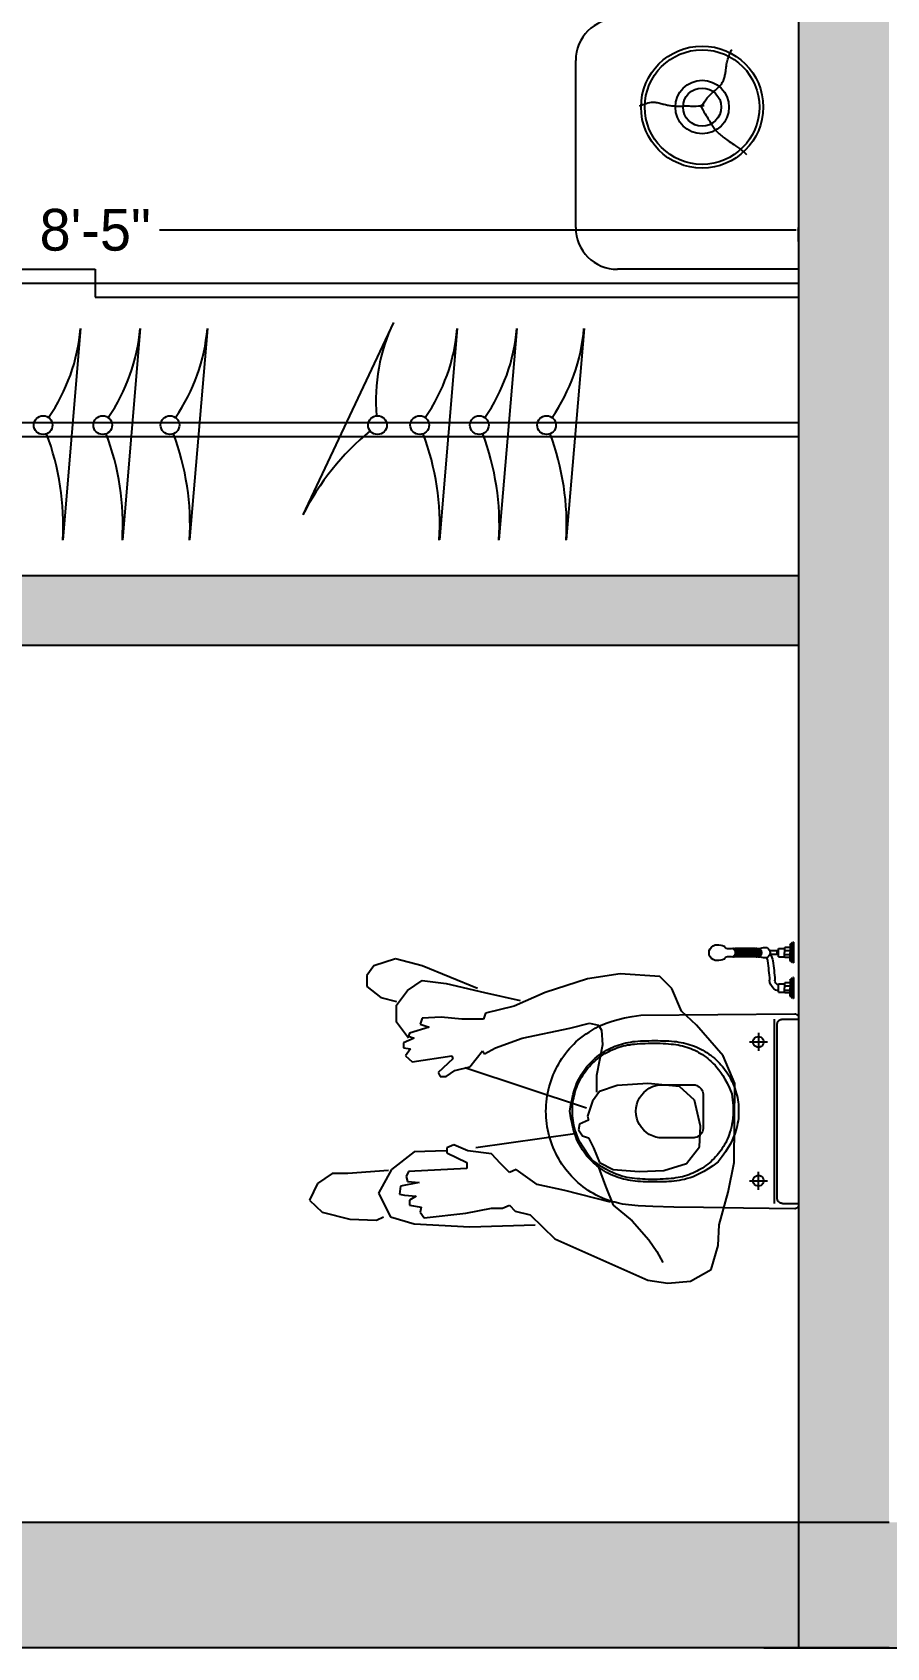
# Model space of a CAD drawing. Header units: inches. Extents: x 9636 to 21597, y -10243 to 557.
# Drawn here: x 15599.8 to 15661.1, y -7316.8 to -7200.8 of the extents above; entities that cross this region are included whole.
import ezdxf

# ---------------------------------------------------------------- set-up
doc = ezdxf.new("R2010")
doc.units = ezdxf.units.IN
doc.header["$MEASUREMENT"] = 0
for name, color, linetype in [('Edges', 7, 'Continuous'), ('IEL-HATCH-002', 7, 'Continuous'), ('sanit acces', 4, 'Continuous'), ('TEFRİŞ', 11, 'Continuous')]:
    doc.layers.add(name, color=color, linetype=linetype)
doc.layers.add('Furniture', color=251, linetype='Continuous', lineweight=18)
doc.styles.add('HEMI', font='stylu.ttf')

# ---------------------------------------------------------------- blocks, each defined once
blk = doc.blocks.new('wall handshower (top)')
at = {"color": 0}
for p, q in [((29.5, 0), (-29.5, 0)), ((-29.5, 0), (-29.5, -2.7)), ((29.5, 0), (29.5, -2.7)), ((129.5, 0), (70.5, 0)), ((70.5, 0), (70.5, -2.7)), ((129.5, 0), (129.5, -2.7)), ((-27.3, -4), (27.3, -4)), ((-21.5, -10.1), (0, -10.1)), ((-14.1, -10.1), (-14.1, -24.7)), ((-12, -42.7), (-12, -25.9)), ((-12, -25.9), (-0.1, -25.9)), ((-12, -42.7), (11.8, -42.7)), ((-6, -25.9), (-6, -10.1)), ((11.8, -25.9), (-0.1, -25.9)), ((21.5, -10.1), (0, -10.1)), ((5.9, -25.9), (5.9, -10.1)), ((11.8, -42.7), (11.8, -25.9)), ((14, -10.1), (14, -24.7)), ((72.7, -4), (127.3, -4)), ((78.5, -10.1), (100, -10.1)), ((85.9, -10.1), (85.9, -24.7)), ((88, -42.7), (88, -25.9)), ((88, -25.9), (99.9, -25.9)), ((88, -42.7), (111.8, -42.7)), ((94, -25.9), (94, -10.1)), ((94.8, -45.5), (94.8, -67.4)), ((111.8, -25.9), (99.9, -25.9)), ((121.5, -10.1), (100, -10.1)), ((105.1, -45.5), (105.1, -67.7)), ((105.9, -25.9), (105.9, -10.1)), ((111.8, -42.7), (111.8, -25.9)), ((114, -10.1), (114, -24.7)), ((88, -101), (88, -95.2)), ((88, -108.4), (88, -165.2)), ((88.6, -107.2), (88.6, -164.5)), ((89.5, -105.8), (89.5, -163.6)), ((90.7, -104.4), (90.7, -162.5)), ((92.2, -103.2), (92.2, -161.5)), ((93.8, -102.1), (93.8, -160.7)), ((95.7, -101.4), (95.7, -160)), ((97.7, -100.9), (97.7, -159.6)), ((99.7, -100.8), (99.7, -159.5)), ((101.7, -101), (101.7, -159.7)), ((103.7, -101.5), (103.7, -160.1)), ((105.5, -102.3), (105.5, -160.8)), ((107.1, -103.3), (107.1, -161.6)), ((108.5, -104.5), (108.5, -162.6)), ((109.6, -105.8), (109.6, -163.6)), ((110.4, -107), (110.4, -164.4)), ((110.9, -107.8), (110.9, -164.9)), ((111.1, -101), (111.1, -95.2)), ((111.1, -108.4), (111.1, -165.2))]:
    blk.add_line(p, q, dxfattribs=at)
for centre, radius, start, end in [((-27.4, -1.6), 2.41, 207.9179, 271.9718), ((-15, 2), 13.8, 205.7896, 241.6564), ((-10.4, -20.2), 5.86, 230.0793, 254.0924), ((16.8, -40.9), 24.5, 184.3011, 218.585), ((22, -37.7), 15.3, 199.0504, 270.6085), ((10.2, -20.2), 5.86, 285.9076, 309.9207), ((15, 2), 13.8, 298.3436, 334.2104), ((27.4, -1.6), 2.41, 268.0282, 332.0821), ((72.6, -1.6), 2.41, 207.9179, 271.9718), ((85, 2), 13.8, 205.7896, 241.6564), ((89.6, -20.2), 5.86, 230.0793, 254.0924), ((99.9, -36.8), 10, 215.7762, 324.2238), ((110.2, -20.2), 5.86, 285.9076, 309.9207), ((115, 2), 13.8, 298.3436, 334.2104), ((127.4, -1.6), 2.41, 268.0282, 332.0821), ((22.3, -35.7), 32.1, 219.6697, 269.6336), ((-21.2, -678.9), 627.4, 81.0602, 86.0403), ((-119, -1558.6), 1497.4, 82.5073, 84.5933), ((71.4, -103.7), 44.8, 58.5932, 83.7686), ((73.1, -100.5), 26.8, 64.0824, 83.2266), ((115.2, -81.1), 30.7, 168.4004, 207.2273), ((99.5, -83.4), 16.7, 30.5106, 149.4894), ((99.6, -108.5), 17.6, 49.0147, 130.9853), ((83.8, -81.1), 30.7, 332.7727, 11.5996), ((90.1, -104.7), 2.8, 137.3065, 222.6935), ((89.2, -101.9), 1.5, 143.1441, 216.8559), ((89.2, -107.5), 1.5, 143.1441, 216.8559), ((99.6, -109.9), 14.6, 37.5398, 142.4602), ((99.6, -110.3), 13.8, 33.1371, 146.8629), ((99.6, -112.3), 12.9, 26.3551, 153.6449), ((99.6, -113.4), 12.6, 23.4368, 156.5632), ((109.9, -101.9), 1.5, 323.1441, 36.8559), ((109.1, -104.7), 2.8, 317.3065, 42.6935), ((109.9, -107.5), 1.5, 323.1441, 36.8559), ((90.1, -168.9), 2.8, 137.3065, 222.6935), ((89.2, -166.1), 1.5, 143.1441, 216.8559), ((89.2, -171.7), 1.5, 143.1441, 216.8559), ((99.6, -174.1), 14.6, 37.5398, 142.4602), ((99.6, -174.6), 13.8, 33.1371, 146.8629), ((99.6, -176.5), 12.9, 26.3551, 153.6449), ((99.6, -177.6), 12.6, 23.4368, 156.5632), ((41.8, -182.1), 47.1, 354.3747, 11.6429), ((157.3, -182.1), 47.1, 168.3571, 185.6253), ((109.9, -166.1), 1.5, 323.1441, 36.8559), ((109.1, -168.9), 2.8, 317.3065, 42.6935), ((109.9, -171.7), 1.5, 323.1441, 36.8559), ((119.7, -215.3), 42.7, 153.5123, 181.2517), ((99.5, -216.6), 22.5, 179.1351, 0.8649), ((72.4, -182), 17, 302.6481, 343.7121), ((126.7, -182), 17, 196.2879, 237.3519), ((79.4, -215.3), 42.7, 358.7483, 26.4877)]:
    blk.add_arc(centre, radius, start, end, dxfattribs=at)

msp = doc.modelspace()

# ---------------------------------------------------------------- hatches: boundary and pattern name
at = {"layer": 'IEL-HATCH-002', "true_color": 0x939598, "transparency": 33554687}
h = msp.add_hatch(color=252, dxfattribs=at)
h.dxf.hatch_style = 1
h.paths.add_polyline_path([(15546.79, -7088.83), (15504.29, -7088.83), (15504.29, -7190.83), (15507.96, -7190.83), (15513.29, -7190.83), (15513.29, -7102.83), (15518.29, -7102.83), (15518.29, -7097.83), (15546.79, -7097.83)])
h.paths.add_polyline_path([(15654.79, -7088.83), (15630.79, -7088.83), (15630.79, -7097.83), (15654.79, -7097.83)])
h.paths.add_polyline_path([(15733.29, -7088.83), (15654.79, -7088.83), (15654.79, -7307.83), (15661.29, -7307.83), (15661.29, -7097.83), (15733.29, -7097.83)])
h.paths.add_polyline_path([(15762.29, -7307.83), (15738.29, -7307.83), (15738.29, -7193.83), (15734.62, -7193.83), (15733.29, -7193.83), (15733.29, -7307.83), (15661.29, -7307.83), (15654.79, -7307.83), (15654.79, -7316.83), (15661.29, -7316.83), (15733.29, -7316.83), (15762.29, -7316.83), (15762.29, -7313.16)])
h.paths.add_polyline_path([(15654.79, -7307.83), (15513.29, -7307.83), (15513.29, -7288.12), (15513.29, -7244.83), (15522.79, -7244.83), (15522.79, -7239.83), (15513.29, -7239.83), (15513.29, -7232.83), (15504.29, -7232.83), (15504.29, -7316.83), (15654.79, -7316.83)])
h.paths.add_polyline_path([(15974.29, -7088.83), (15944.69, -7088.83), (15944.69, -7097.83), (15965.29, -7097.83), (15965.29, -7289.83), (15965.29, -7295.83), (15965.29, -7307.83), (15805.29, -7307.83), (15805.29, -7316.83), (15974.29, -7316.83)])
h.paths.add_polyline_path([(15852.69, -7088.83), (15834.69, -7088.83), (15834.69, -7097.83), (15852.69, -7097.83)], flags=17)
h.paths.add_polyline_path([(15761.69, -7088.83), (15733.29, -7088.83), (15733.29, -7163.83), (15738.29, -7163.83), (15738.29, -7097.83), (15761.69, -7097.83)])
h = msp.add_hatch(color=252, dxfattribs=at)
h.dxf.hatch_style = 1
h.paths.add_polyline_path([(15654.79, -7239.83), (15553.79, -7239.83), (15553.79, -7243.49), (15553.79, -7244.83), (15654.79, -7244.83)])

# ---------------------------------------------------------------- linework, layer by layer
at = {"color": 252, "true_color": 0x939598}
for p, q in [((15654.79, -7088.83), (15654.79, -7316.83)), ((15654.79, -7199.83), (15654.79, -7217.83)), ((15638.79, -7214.83), (15638.79, -7202.83)), ((15654.61, -7215.01), (15608.9, -7215.01)), ((15654.79, -7215.83), (15654.79, -7214.83)), ((15553.79, -7217.83), (15604.29, -7217.83)), ((15604.29, -7217.83), (15604.29, -7219.83)), ((15654.79, -7217.83), (15641.79, -7217.83)), ((15553.79, -7218.83), (15654.79, -7218.83)), ((15604.29, -7219.83), (15654.79, -7219.83)), ((15553.79, -7228.83), (15654.79, -7228.83)), ((15553.79, -7229.83), (15654.79, -7229.83)), ((15553.79, -7239.83), (15654.79, -7239.83)), ((15553.79, -7244.83), (15654.79, -7244.83)), ((15661.29, -7307.83), (15513.29, -7307.83)), ((15661.29, -7316.83), (15504.29, -7316.83)), ((15652.29, -7316.83), (15733.29, -7316.83))]:
    msp.add_line(p, q, dxfattribs=at)
at = {"color": 252, "linetype": 'ByBlock', "true_color": 0x939598}
for p, q in [((15624.29, -7267.85), (15623.79, -7268.56)), ((15625.85, -7267.36), (15624.29, -7267.85)), ((15627.77, -7267.85), (15625.85, -7267.36)), ((15631.75, -7269.49), (15627.77, -7267.85)), ((15641.99, -7268.42), (15639.64, -7268.78)), ((15644.83, -7268.63), (15641.99, -7268.42)), ((15623.79, -7268.56), (15623.79, -7269.34)), ((15623.79, -7269.34), (15624.79, -7270.13)), ((15625.92, -7270.69), (15626.71, -7269.63)), ((15626.71, -7269.63), (15627.77, -7268.92)), ((15627.77, -7268.92), (15629.48, -7269.13)), ((15629.48, -7269.13), (15632.25, -7269.77)), ((15639.64, -7268.78), (15636.59, -7269.77)), ((15645.69, -7269.49), (15644.83, -7268.63)), ((15646.4, -7271.12), (15645.69, -7269.49)), ((15624.79, -7270.13), (15625.92, -7270.41)), ((15625.92, -7271.9), (15625.92, -7270.69)), ((15632.25, -7269.77), (15634.81, -7270.34)), ((15634.38, -7270.76), (15632.32, -7271.26)), ((15636.59, -7269.77), (15634.38, -7270.76)), ((15626.78, -7273.04), (15625.92, -7271.9)), ((15627.77, -7271.62), (15627.63, -7272.04)), ((15629.12, -7271.55), (15627.77, -7271.62)), ((15630.61, -7271.69), (15629.12, -7271.55)), ((15632.18, -7271.69), (15630.61, -7271.69)), ((15632.32, -7271.26), (15632.18, -7271.69)), ((15647.46, -7272.11), (15646.4, -7271.12)), ((15627.2, -7273.04), (15626.42, -7273.39)), ((15626.85, -7272.68), (15626.78, -7272.9)), ((15626.78, -7272.9), (15627.2, -7273.04)), ((15628.27, -7272.26), (15626.85, -7272.68)), ((15627.63, -7272.04), (15628.27, -7272.26)), ((15633.03, -7273.75), (15634.95, -7273.04)), ((15634.95, -7273.04), (15638.36, -7272.33)), ((15638.36, -7272.33), (15639.79, -7271.97)), ((15639.79, -7271.97), (15640.42, -7272.11)), ((15640.42, -7272.11), (15640.64, -7272.47)), ((15640.64, -7272.47), (15640.71, -7273.53)), ((15649.38, -7274.32), (15647.46, -7272.11)), ((15626.42, -7273.39), (15626.42, -7273.75)), ((15626.42, -7273.75), (15626.92, -7273.82)), ((15626.92, -7273.82), (15626.56, -7274.32)), ((15631.18, -7275.1), (15632.11, -7273.96)), ((15632.11, -7273.96), (15632.25, -7274.17)), ((15632.25, -7274.17), (15633.03, -7273.75)), ((15640.71, -7273.53), (15640.28, -7275.74)), ((15626.56, -7274.32), (15627.06, -7274.74)), ((15627.06, -7274.74), (15629.9, -7274.32)), ((15629.98, -7274.53), (15628.91, -7275.52)), ((15629.48, -7275.81), (15630.12, -7275.38)), ((15629.9, -7274.32), (15629.98, -7274.53)), ((15630.12, -7275.38), (15631.18, -7275.1)), ((15639.57, -7278.08), (15630.83, -7275.17)), ((15650.23, -7276.3), (15649.38, -7274.32)), ((15628.91, -7275.52), (15629.05, -7275.81)), ((15629.05, -7275.81), (15629.48, -7275.81)), ((15640.28, -7275.74), (15640.28, -7276.94)), ((15641.78, -7276.45), (15640.5, -7276.87)), ((15643.98, -7276.3), (15641.78, -7276.45)), ((15646.25, -7276.52), (15643.98, -7276.3)), ((15647.32, -7277.51), (15646.25, -7276.52)), ((15650.16, -7281.99), (15650.23, -7276.3)), ((15640, -7277.58), (15639.64, -7278.65)), ((15640.5, -7276.87), (15640, -7277.58)), ((15647.75, -7279.36), (15647.32, -7277.51)), ((15639.64, -7278.65), (15639.71, -7278.93)), ((15638.72, -7279.93), (15631.61, -7280.92)), ((15639.07, -7279.22), (15639, -7279.64)), ((15639, -7279.64), (15639.29, -7280.07)), ((15639.71, -7278.93), (15639.07, -7279.22)), ((15639.29, -7280.07), (15639.71, -7280.21)), ((15647.68, -7280.85), (15647.75, -7279.36)), ((15627.2, -7281.21), (15625.57, -7282.48)), ((15629.48, -7281.13), (15627.2, -7281.21)), ((15630.05, -7280.71), (15629.55, -7280.92)), ((15629.55, -7280.92), (15629.55, -7281.28)), ((15631.04, -7281.13), (15630.05, -7280.71)), ((15632.75, -7281.35), (15631.04, -7281.13)), ((15639.71, -7280.21), (15640.07, -7280.92)), ((15640.07, -7280.92), (15640.5, -7281.99)), ((15646.75, -7282.06), (15647.68, -7280.85)), ((15629.55, -7281.28), (15630.97, -7281.99)), ((15630.97, -7281.99), (15630.97, -7282.41)), ((15633.39, -7282.06), (15632.75, -7281.35)), ((15634.03, -7282.7), (15633.39, -7282.06)), ((15640.35, -7282.13), (15640.92, -7283.69)), ((15640.5, -7281.99), (15641.49, -7282.48)), ((15645.12, -7282.56), (15646.75, -7282.06)), ((15649.74, -7284.12), (15650.16, -7281.99)), ((15620.24, -7283.48), (15619.67, -7284.69)), ((15621.3, -7282.77), (15620.24, -7283.48)), ((15622.44, -7282.77), (15621.3, -7282.77)), ((15625.35, -7282.56), (15622.44, -7282.77)), ((15625.57, -7282.48), (15624.64, -7284.19)), ((15627.56, -7283.41), (15626.21, -7283.69)), ((15626.78, -7282.63), (15626.63, -7282.98)), ((15626.63, -7282.98), (15626.71, -7283.34)), ((15626.71, -7283.34), (15627.56, -7283.41)), ((15630.97, -7282.41), (15626.78, -7282.63)), ((15634.52, -7282.48), (15634.03, -7282.7)), ((15636.02, -7283.55), (15634.52, -7282.48)), ((15638.01, -7283.98), (15636.02, -7283.55)), ((15641.49, -7282.48), (15643.34, -7282.63)), ((15643.34, -7282.63), (15645.12, -7282.56)), ((15619.67, -7284.69), (15620.59, -7285.54)), ((15624.64, -7284.19), (15625.5, -7285.89)), ((15626.21, -7283.69), (15626.14, -7284.26)), ((15626.14, -7284.26), (15626.49, -7284.33)), ((15626.49, -7284.33), (15627.34, -7284.4)), ((15627.34, -7284.4), (15626.85, -7284.69)), ((15626.85, -7284.69), (15626.85, -7285.04)), ((15641.28, -7284.83), (15638.01, -7283.98)), ((15640.92, -7283.69), (15641.49, -7285.04)), ((15649.1, -7286.46), (15649.74, -7284.12)), ((15620.59, -7285.54), (15622.58, -7286.04)), ((15626.85, -7285.04), (15627.7, -7285.18)), ((15627.7, -7285.18), (15627.63, -7285.54)), ((15627.63, -7285.54), (15627.91, -7285.96)), ((15627.91, -7285.96), (15630.9, -7285.61)), ((15630.9, -7285.61), (15632.75, -7285.25)), ((15632.75, -7285.25), (15633.53, -7285.25)), ((15633.53, -7285.25), (15634.03, -7285.04)), ((15634.03, -7285.04), (15634.45, -7285.47)), ((15634.45, -7285.47), (15635.52, -7285.75)), ((15635.52, -7285.75), (15637.3, -7287.46)), ((15641.49, -7285.04), (15642.84, -7286.18)), ((15622.58, -7286.04), (15624.5, -7286.11)), ((15624.5, -7286.11), (15625, -7285.89)), ((15625.5, -7285.89), (15627.2, -7286.39)), ((15627.2, -7286.39), (15631.18, -7286.6)), ((15631.18, -7286.6), (15635.88, -7286.46)), ((15642.84, -7286.18), (15644.05, -7287.53)), ((15649.03, -7287.95), (15649.1, -7286.46)), ((15637.3, -7287.46), (15643.98, -7290.44)), ((15644.05, -7287.53), (15644.62, -7288.38)), ((15648.53, -7289.66), (15649.03, -7287.95)), ((15644.62, -7288.38), (15645.05, -7289.16)), ((15643.98, -7290.44), (15645.4, -7290.65)), ((15645.4, -7290.65), (15647.04, -7290.51)), ((15647.04, -7290.51), (15648.53, -7289.66))]:
    msp.add_line(p, q, dxfattribs=at)
at = {"color": 252, "true_color": 0x939598}
for centre, start, end in [((15641.79, -7202.83), 90, 180), ((15641.79, -7214.83), 180, 270)]:
    msp.add_arc(centre, 3, start, end, dxfattribs=at)
msp.add_solid([(15654.61, -7214.98), (15654.61, -7215.04), (15654.79, -7215.01)], dxfattribs=at)
at = {"layer": 'Edges', "color": 252, "true_color": 0x939598}
for p, q in [((15643.48, -7271.4), (15654.52, -7271.3)), ((15653.06, -7284.92), (15653.06, -7271.68)), ((15653.27, -7271.97), (15653.28, -7271.92)), ((15653.28, -7271.92), (15653.31, -7271.88)), ((15653.31, -7271.88), (15653.33, -7271.83)), ((15653.33, -7271.83), (15653.37, -7271.8)), ((15653.37, -7271.8), (15653.4, -7271.76)), ((15653.4, -7271.76), (15653.45, -7271.73)), ((15653.45, -7271.73), (15653.49, -7271.71)), ((15653.49, -7271.71), (15653.54, -7271.7)), ((15653.54, -7271.7), (15653.59, -7271.69)), ((15653.59, -7271.69), (15653.64, -7271.68)), ((15653.64, -7271.68), (15654.79, -7271.68)), ((15654.52, -7271.3), (15654.55, -7271.3)), ((15654.55, -7271.3), (15654.59, -7271.31)), ((15654.59, -7271.31), (15654.62, -7271.32)), ((15654.62, -7271.32), (15654.65, -7271.34)), ((15654.65, -7271.34), (15654.68, -7271.36)), ((15654.68, -7271.36), (15654.71, -7271.38)), ((15654.71, -7271.38), (15654.73, -7271.41)), ((15654.73, -7271.41), (15654.75, -7271.44)), ((15654.75, -7271.44), (15654.77, -7271.47)), ((15654.77, -7271.47), (15654.78, -7271.5)), ((15654.78, -7271.5), (15654.79, -7271.54)), ((15654.79, -7271.54), (15654.79, -7271.57)), ((15654.79, -7271.57), (15654.79, -7271.68)), ((15654.79, -7271.68), (15654.79, -7284.92)), ((15651.58, -7273.13), (15651.64, -7273.05)), ((15651.64, -7273.05), (15651.72, -7272.99)), ((15651.72, -7272.99), (15651.81, -7272.95)), ((15651.81, -7272.95), (15651.91, -7272.93)), ((15651.91, -7272.67), (15651.91, -7272.93)), ((15651.91, -7272.93), (15652.01, -7272.95)), ((15651.91, -7272.93), (15651.91, -7273.32)), ((15652.01, -7272.95), (15652.1, -7272.99)), ((15652.1, -7272.99), (15652.18, -7273.05)), ((15652.18, -7273.05), (15652.24, -7273.13)), ((15653.25, -7272.07), (15653.26, -7272.02)), ((15653.25, -7284.54), (15653.25, -7272.07)), ((15653.26, -7272.02), (15653.27, -7271.97)), ((15651.26, -7273.32), (15651.53, -7273.32)), ((15651.53, -7273.32), (15651.54, -7273.22)), ((15651.54, -7273.42), (15651.53, -7273.32)), ((15651.53, -7273.32), (15651.91, -7273.32)), ((15651.54, -7273.22), (15651.58, -7273.13)), ((15651.58, -7273.51), (15651.54, -7273.42)), ((15651.64, -7273.59), (15651.58, -7273.51)), ((15651.72, -7273.65), (15651.64, -7273.59)), ((15651.81, -7273.69), (15651.72, -7273.65)), ((15651.91, -7273.7), (15651.81, -7273.69)), ((15651.91, -7273.32), (15651.91, -7273.7)), ((15651.91, -7273.32), (15652.3, -7273.32)), ((15652.01, -7273.69), (15651.91, -7273.7)), ((15651.91, -7273.7), (15651.91, -7273.97)), ((15652.1, -7273.65), (15652.01, -7273.69)), ((15652.18, -7273.59), (15652.1, -7273.65)), ((15652.24, -7273.51), (15652.18, -7273.59)), ((15652.24, -7273.13), (15652.28, -7273.22)), ((15652.28, -7273.42), (15652.24, -7273.51)), ((15652.28, -7273.22), (15652.3, -7273.32)), ((15652.3, -7273.32), (15652.28, -7273.42)), ((15652.3, -7273.32), (15652.56, -7273.32)), ((15651.26, -7283.29), (15651.53, -7283.29)), ((15651.53, -7283.29), (15651.54, -7283.19)), ((15651.54, -7283.39), (15651.53, -7283.29)), ((15651.53, -7283.29), (15651.91, -7283.29)), ((15651.54, -7283.19), (15651.58, -7283.1)), ((15651.58, -7283.48), (15651.54, -7283.39)), ((15651.58, -7283.1), (15651.64, -7283.02)), ((15651.64, -7283.56), (15651.58, -7283.48)), ((15651.64, -7283.02), (15651.72, -7282.95)), ((15651.72, -7282.95), (15651.81, -7282.92)), ((15651.81, -7282.92), (15651.91, -7282.9)), ((15651.91, -7282.9), (15651.91, -7282.64)), ((15651.91, -7282.9), (15652.01, -7282.92)), ((15651.91, -7283.29), (15651.91, -7282.9)), ((15651.91, -7283.67), (15651.91, -7283.29)), ((15651.91, -7283.29), (15652.3, -7283.29)), ((15652.01, -7282.92), (15652.1, -7282.95)), ((15652.1, -7282.95), (15652.18, -7283.02)), ((15652.18, -7283.02), (15652.24, -7283.1)), ((15652.24, -7283.48), (15652.18, -7283.56)), ((15652.24, -7283.1), (15652.28, -7283.19)), ((15652.28, -7283.39), (15652.24, -7283.48)), ((15652.28, -7283.19), (15652.3, -7283.29)), ((15652.3, -7283.29), (15652.28, -7283.39)), ((15652.3, -7283.29), (15652.56, -7283.29)), ((15651.72, -7283.62), (15651.64, -7283.56)), ((15651.81, -7283.66), (15651.72, -7283.62)), ((15651.91, -7283.67), (15651.81, -7283.66)), ((15652.01, -7283.66), (15651.91, -7283.67)), ((15651.91, -7283.94), (15651.91, -7283.67)), ((15652.1, -7283.62), (15652.01, -7283.66)), ((15652.18, -7283.56), (15652.1, -7283.62)), ((15653.26, -7284.59), (15653.25, -7284.54)), ((15653.27, -7284.64), (15653.26, -7284.59)), ((15653.28, -7284.68), (15653.27, -7284.64)), ((15653.31, -7284.73), (15653.28, -7284.68)), ((15653.33, -7284.77), (15653.31, -7284.73)), ((15653.37, -7284.81), (15653.33, -7284.77)), ((15653.4, -7284.84), (15653.37, -7284.81)), ((15653.45, -7284.87), (15653.4, -7284.84)), ((15653.49, -7284.89), (15653.45, -7284.87)), ((15653.54, -7284.91), (15653.49, -7284.89)), ((15653.59, -7284.92), (15653.54, -7284.91)), ((15653.64, -7284.92), (15653.59, -7284.92)), ((15653.64, -7284.92), (15654.79, -7284.92)), ((15654.55, -7285.3), (15654.52, -7285.3)), ((15654.59, -7285.29), (15654.55, -7285.3)), ((15654.62, -7285.28), (15654.59, -7285.29)), ((15654.65, -7285.27), (15654.62, -7285.28)), ((15654.68, -7285.25), (15654.65, -7285.27)), ((15654.71, -7285.22), (15654.68, -7285.25)), ((15654.73, -7285.2), (15654.71, -7285.22)), ((15654.75, -7285.17), (15654.73, -7285.2)), ((15654.77, -7285.14), (15654.75, -7285.17)), ((15654.78, -7285.1), (15654.77, -7285.14)), ((15654.79, -7285.07), (15654.78, -7285.1)), ((15654.79, -7284.92), (15654.79, -7285.03)), ((15654.79, -7285.03), (15654.79, -7285.07))]:
    msp.add_line(p, q, dxfattribs=at)
for points in [[(15654.52, -7285.3), (15650.83, -7285.26), (15647.98, -7285.22), (15645.85, -7285.18), (15644.32, -7285.14), (15643.27, -7285.09), (15642.59, -7285.03), (15642.16, -7284.98), (15641.86, -7284.91), (15641.6, -7284.84), (15641.35, -7284.77), (15641.11, -7284.69), (15640.89, -7284.61), (15640.67, -7284.52), (15640.46, -7284.42), (15640.26, -7284.32), (15640.07, -7284.21), (15639.87, -7284.1), (15639.69, -7283.98), (15639.5, -7283.85), (15639.32, -7283.72), (15639.15, -7283.58), (15638.98, -7283.43), (15638.81, -7283.28), (15638.65, -7283.13), (15638.5, -7282.97), (15638.35, -7282.8), (15638.2, -7282.63), (15638.06, -7282.46), (15637.93, -7282.28), (15637.8, -7282.09), (15637.68, -7281.91), (15637.57, -7281.71), (15637.46, -7281.52), (15637.36, -7281.32), (15637.26, -7281.12), (15637.17, -7280.91), (15637.09, -7280.71), (15637.02, -7280.5), (15636.95, -7280.28), (15636.89, -7280.07), (15636.83, -7279.85), (15636.79, -7279.63), (15636.75, -7279.41), (15636.71, -7279.19), (15636.69, -7278.97), (15636.67, -7278.75), (15636.66, -7278.53), (15636.65, -7278.3), (15636.66, -7278.08), (15636.67, -7277.86), (15636.69, -7277.63), (15636.71, -7277.41), (15636.75, -7277.19), (15636.79, -7276.97), (15636.83, -7276.75), (15636.89, -7276.54), (15636.95, -7276.32), (15637.02, -7276.11), (15637.09, -7275.9), (15637.17, -7275.69), (15637.26, -7275.49), (15637.36, -7275.28), (15637.46, -7275.09), (15637.57, -7274.89), (15637.68, -7274.7), (15637.8, -7274.51), (15637.93, -7274.33), (15638.06, -7274.15), (15638.2, -7273.97), (15638.35, -7273.8), (15638.5, -7273.64), (15638.65, -7273.48), (15638.81, -7273.32), (15638.98, -7273.17), (15639.16, -7273.03), (15639.34, -7272.88), (15639.54, -7272.74), (15639.75, -7272.61), (15639.97, -7272.47), (15640.2, -7272.34), (15640.46, -7272.2), (15640.74, -7272.07), (15641.06, -7271.95), (15641.42, -7271.82), (15641.83, -7271.71), (15642.3, -7271.6), (15642.85, -7271.49), (15643.48, -7271.4)], [(15638.38, -7278.3), (15638.45, -7277.84), (15638.53, -7277.43), (15638.61, -7277.08), (15638.7, -7276.77), (15638.79, -7276.5), (15638.88, -7276.27), (15638.98, -7276.06), (15639.08, -7275.87), (15639.18, -7275.69), (15639.28, -7275.53), (15639.39, -7275.37), (15639.49, -7275.23), (15639.6, -7275.09), (15639.71, -7274.96), (15639.82, -7274.84), (15639.94, -7274.72), (15640.06, -7274.6), (15640.19, -7274.49), (15640.31, -7274.39), (15640.45, -7274.28), (15640.58, -7274.19), (15640.72, -7274.09), (15640.86, -7274), (15641, -7273.92), (15641.15, -7273.84), (15641.3, -7273.77), (15641.45, -7273.7), (15641.6, -7273.63), (15641.76, -7273.57), (15641.92, -7273.52), (15642.07, -7273.47), (15642.23, -7273.43), (15642.4, -7273.39), (15642.56, -7273.36), (15642.73, -7273.33), (15642.9, -7273.3), (15643.07, -7273.28), (15643.26, -7273.27), (15643.44, -7273.25), (15643.64, -7273.24), (15643.84, -7273.23), (15644.04, -7273.23), (15644.25, -7273.22), (15644.47, -7273.22), (15644.68, -7273.22), (15644.89, -7273.23), (15645.1, -7273.23), (15645.3, -7273.24), (15645.49, -7273.25), (15645.68, -7273.27), (15645.86, -7273.28), (15646.03, -7273.3), (15646.2, -7273.33), (15646.37, -7273.36), (15646.53, -7273.39), (15646.7, -7273.43), (15646.86, -7273.47), (15647.02, -7273.52), (15647.17, -7273.57), (15647.33, -7273.63), (15647.48, -7273.7), (15647.63, -7273.77), (15647.78, -7273.84), (15647.93, -7273.92), (15648.07, -7274), (15648.21, -7274.09), (15648.35, -7274.19), (15648.49, -7274.28), (15648.62, -7274.39), (15648.75, -7274.49), (15648.87, -7274.6), (15648.99, -7274.72), (15649.11, -7274.84), (15649.22, -7274.96), (15649.33, -7275.08), (15649.43, -7275.21), (15649.53, -7275.35), (15649.63, -7275.48), (15649.72, -7275.62), (15649.81, -7275.76), (15649.89, -7275.91), (15649.96, -7276.06), (15650.04, -7276.21), (15650.1, -7276.36), (15650.16, -7276.51), (15650.22, -7276.67), (15650.27, -7276.83), (15650.32, -7276.99), (15650.36, -7277.15), (15650.4, -7277.31), (15650.43, -7277.47), (15650.45, -7277.64), (15650.47, -7277.8), (15650.48, -7277.97), (15650.49, -7278.14), (15650.49, -7278.3), (15650.49, -7278.47), (15650.48, -7278.64), (15650.47, -7278.81), (15650.45, -7278.98), (15650.42, -7279.16), (15650.38, -7279.34), (15650.33, -7279.53), (15650.28, -7279.72), (15650.21, -7279.93), (15650.13, -7280.14), (15650.03, -7280.37), (15649.9, -7280.63), (15649.75, -7280.91), (15649.55, -7281.21), (15649.32, -7281.55), (15649.03, -7281.93)], [(15639.96, -7281.8), (15639.69, -7281.43), (15639.46, -7281.1), (15639.27, -7280.81), (15639.12, -7280.54), (15639, -7280.3), (15638.9, -7280.07), (15638.82, -7279.86), (15638.76, -7279.67), (15638.71, -7279.48), (15638.66, -7279.3), (15638.63, -7279.12), (15638.6, -7278.95), (15638.58, -7278.79), (15638.56, -7278.62), (15638.55, -7278.46), (15638.55, -7278.3), (15638.55, -7278.14), (15638.56, -7277.98), (15638.57, -7277.82), (15638.59, -7277.66), (15638.62, -7277.51), (15638.65, -7277.35), (15638.68, -7277.19), (15638.72, -7277.04), (15638.76, -7276.88), (15638.81, -7276.73), (15638.87, -7276.58), (15638.93, -7276.43), (15638.99, -7276.28), (15639.06, -7276.14), (15639.13, -7276), (15639.21, -7275.86), (15639.3, -7275.72), (15639.38, -7275.59), (15639.48, -7275.46), (15639.57, -7275.33), (15639.67, -7275.2), (15639.78, -7275.08), (15639.89, -7274.96), (15640, -7274.85), (15640.11, -7274.74), (15640.23, -7274.63), (15640.36, -7274.53), (15640.48, -7274.43), (15640.61, -7274.34), (15640.75, -7274.25), (15640.88, -7274.16), (15641.02, -7274.08), (15641.16, -7274.01), (15641.3, -7273.94), (15641.45, -7273.87), (15641.6, -7273.81), (15641.75, -7273.75), (15641.9, -7273.7), (15642.05, -7273.65), (15642.21, -7273.61), (15642.36, -7273.57), (15642.52, -7273.54), (15642.68, -7273.52), (15642.85, -7273.49), (15643.02, -7273.47), (15643.2, -7273.46), (15643.39, -7273.44), (15643.58, -7273.43), (15643.78, -7273.43), (15643.99, -7273.42), (15644.21, -7273.42), (15644.43, -7273.42), (15644.64, -7273.42), (15644.86, -7273.42), (15645.07, -7273.43), (15645.27, -7273.44), (15645.46, -7273.45), (15645.64, -7273.47), (15645.82, -7273.49), (15645.99, -7273.51), (15646.15, -7273.54), (15646.3, -7273.57), (15646.46, -7273.61), (15646.61, -7273.65), (15646.76, -7273.69), (15646.91, -7273.75), (15647.05, -7273.8), (15647.2, -7273.86), (15647.34, -7273.92), (15647.48, -7273.99), (15647.62, -7274.07), (15647.75, -7274.14), (15647.89, -7274.23), (15648.02, -7274.31), (15648.15, -7274.41), (15648.28, -7274.51), (15648.41, -7274.62), (15648.53, -7274.73), (15648.66, -7274.86), (15648.8, -7275), (15648.93, -7275.15), (15649.07, -7275.32), (15649.21, -7275.51), (15649.36, -7275.73), (15649.51, -7275.99), (15649.67, -7276.29), (15649.83, -7276.64), (15650.01, -7277.05)], [(15643.51, -7277.14), (15643.68, -7276.95), (15643.87, -7276.78), (15644.07, -7276.64), (15644.3, -7276.53), (15644.54, -7276.45), (15644.78, -7276.4), (15645.03, -7276.39), (15647.19, -7276.39), (15647.29, -7276.39), (15647.38, -7276.41), (15647.48, -7276.44), (15647.57, -7276.49), (15647.65, -7276.54), (15647.73, -7276.61), (15647.79, -7276.69), (15647.85, -7276.77), (15647.89, -7276.86), (15647.93, -7276.95), (15647.95, -7277.05)], [(15650.01, -7277.05), (15650.06, -7277.49), (15650.09, -7277.88), (15650.1, -7278.22), (15650.09, -7278.52), (15650.08, -7278.79), (15650.05, -7279.02), (15650.01, -7279.24), (15649.97, -7279.43), (15649.92, -7279.62), (15649.87, -7279.79), (15649.82, -7279.96), (15649.76, -7280.12), (15649.7, -7280.27), (15649.63, -7280.42), (15649.56, -7280.56), (15649.48, -7280.69), (15649.4, -7280.83), (15649.32, -7280.96), (15649.23, -7281.09), (15649.14, -7281.22), (15649.05, -7281.34), (15648.95, -7281.46), (15648.84, -7281.58), (15648.73, -7281.69), (15648.62, -7281.8), (15648.51, -7281.91), (15648.39, -7282.01), (15648.27, -7282.11), (15648.14, -7282.2), (15648.02, -7282.29), (15647.89, -7282.38), (15647.75, -7282.46), (15647.62, -7282.54), (15647.48, -7282.61), (15647.34, -7282.68), (15647.2, -7282.75), (15647.05, -7282.8), (15646.91, -7282.86), (15646.76, -7282.91), (15646.61, -7282.96), (15646.46, -7283), (15646.3, -7283.03), (15646.15, -7283.06), (15645.99, -7283.09), (15645.82, -7283.12), (15645.64, -7283.13), (15645.46, -7283.15), (15645.27, -7283.16), (15645.07, -7283.18), (15644.86, -7283.18), (15644.64, -7283.19), (15644.43, -7283.19), (15644.21, -7283.19), (15643.99, -7283.19), (15643.78, -7283.18), (15643.58, -7283.17), (15643.39, -7283.16), (15643.2, -7283.15), (15643.02, -7283.13), (15642.84, -7283.11), (15642.66, -7283.08), (15642.48, -7283.05), (15642.3, -7283), (15642.11, -7282.95), (15641.91, -7282.89), (15641.7, -7282.82), (15641.47, -7282.73), (15641.23, -7282.61), (15640.96, -7282.46), (15640.66, -7282.28), (15640.33, -7282.06), (15639.96, -7281.8)], [(15643.26, -7279.04), (15643.18, -7278.8), (15643.13, -7278.55), (15643.12, -7278.3), (15643.13, -7278.05), (15643.18, -7277.81), (15643.26, -7277.57), (15643.37, -7277.34), (15643.51, -7277.14)], [(15647.95, -7277.05), (15647.95, -7277.15), (15647.95, -7279.45), (15647.95, -7279.55), (15647.93, -7279.65), (15647.89, -7279.75), (15647.85, -7279.84), (15647.79, -7279.92), (15647.73, -7279.99), (15647.65, -7280.06), (15647.57, -7280.12), (15647.48, -7280.16), (15647.38, -7280.19), (15647.29, -7280.21), (15647.19, -7280.22)], [(15649.03, -7281.93), (15648.65, -7282.21), (15648.31, -7282.44), (15647.99, -7282.63), (15647.71, -7282.78), (15647.46, -7282.9), (15647.22, -7283), (15647.01, -7283.07), (15646.8, -7283.14), (15646.6, -7283.19), (15646.41, -7283.23), (15646.23, -7283.27), (15646.05, -7283.3), (15645.86, -7283.32), (15645.68, -7283.34), (15645.49, -7283.35), (15645.3, -7283.36), (15645.1, -7283.37), (15644.89, -7283.38), (15644.68, -7283.38), (15644.47, -7283.38), (15644.25, -7283.38), (15644.04, -7283.38), (15643.84, -7283.37), (15643.64, -7283.36), (15643.44, -7283.35), (15643.26, -7283.34), (15643.07, -7283.32), (15642.9, -7283.3), (15642.73, -7283.28), (15642.56, -7283.25), (15642.4, -7283.21), (15642.23, -7283.18), (15642.07, -7283.13), (15641.92, -7283.08), (15641.76, -7283.03), (15641.6, -7282.97), (15641.45, -7282.91), (15641.3, -7282.84), (15641.15, -7282.76), (15641, -7282.69), (15640.86, -7282.6), (15640.72, -7282.51), (15640.58, -7282.42), (15640.45, -7282.32), (15640.31, -7282.22), (15640.19, -7282.11), (15640.06, -7282), (15639.94, -7281.89), (15639.82, -7281.77), (15639.71, -7281.65), (15639.6, -7281.52), (15639.49, -7281.38), (15639.39, -7281.23), (15639.28, -7281.08), (15639.18, -7280.91), (15639.08, -7280.74), (15638.98, -7280.55), (15638.88, -7280.34), (15638.79, -7280.11), (15638.7, -7279.84), (15638.61, -7279.53), (15638.53, -7279.18), (15638.45, -7278.77), (15638.38, -7278.3)], [(15647.19, -7280.22), (15645.03, -7280.22), (15644.78, -7280.2), (15644.54, -7280.15), (15644.3, -7280.07), (15644.07, -7279.96), (15643.87, -7279.82), (15643.68, -7279.66), (15643.51, -7279.47), (15643.37, -7279.26), (15643.26, -7279.04)]]:
    msp.add_lwpolyline(points, dxfattribs=at)
at = {"layer": 'Furniture', "color": 252, "lineweight": -2, "true_color": 0x939598}
for p, q in [((15625.7, -7221.66), (15619.21, -7235.46)), ((15603.24, -7222.07), (15601.96, -7237.27)), ((15607.52, -7222.07), (15606.24, -7237.27)), ((15612.35, -7222.07), (15611.06, -7237.27)), ((15630.28, -7222.07), (15629, -7237.27)), ((15634.56, -7222.07), (15633.28, -7237.27)), ((15639.39, -7222.07), (15638.11, -7237.27))]:
    msp.add_line(p, q, dxfattribs=at)
for centre in [(15600.55, -7229.02), (15604.83, -7229.02), (15609.66, -7229.02), (15624.56, -7229.02), (15627.59, -7229.02), (15631.87, -7229.02), (15636.7, -7229.02)]:
    msp.add_circle(centre, 0.673, dxfattribs=at)
for centre, radius, start, end in [((15637.63, -7227.28), 13.19, 154.7514, 184.6513), ((15590.09, -7220.98), 13.19, 325.3487, 355.2486), ((15594.37, -7220.98), 13.19, 325.3487, 355.2486), ((15599.2, -7220.98), 13.19, 325.3487, 355.2486), ((15617.14, -7220.98), 13.19, 325.3487, 355.2486), ((15621.42, -7220.98), 13.19, 325.3487, 355.2486), ((15626.24, -7220.98), 13.19, 325.3487, 355.2486), ((15583.37, -7236.2), 18.62, 356.6903, 20.6016), ((15587.65, -7236.2), 18.62, 356.6903, 20.6016), ((15592.48, -7236.2), 18.62, 356.6903, 20.6016), ((15635.84, -7243.83), 18.62, 129.3984, 153.3097), ((15610.41, -7236.2), 18.62, 356.6903, 20.6016), ((15614.69, -7236.2), 18.62, 356.6903, 20.6016), ((15619.52, -7236.2), 18.62, 356.6903, 20.6016)]:
    msp.add_arc(centre, radius, start, end, dxfattribs=at)
at = {"layer": 'TEFRİŞ', "color": 252, "linetype": 'Continuous', "true_color": 0x939598}
for p, q in [((15649.83, -7202.37), (15649.87, -7202.28)), ((15649.83, -7202.37), (15649.87, -7202.28)), ((15649.87, -7202.28), (15649.92, -7202.19)), ((15649.87, -7202.28), (15649.92, -7202.19)), ((15649.92, -7202.19), (15649.96, -7202.11)), ((15649.92, -7202.19), (15649.96, -7202.11)), ((15649.96, -7202.11), (15650.01, -7202.04)), ((15649.96, -7202.11), (15650.01, -7202.04)), ((15649.57, -7203.54), (15649.58, -7203.47)), ((15649.57, -7203.54), (15649.58, -7203.47)), ((15649.58, -7203.47), (15649.59, -7203.39)), ((15649.58, -7203.47), (15649.59, -7203.39)), ((15649.59, -7203.39), (15649.6, -7203.32)), ((15649.59, -7203.39), (15649.6, -7203.32)), ((15649.6, -7203.32), (15649.61, -7203.25)), ((15649.6, -7203.32), (15649.61, -7203.25)), ((15649.61, -7203.25), (15649.62, -7203.17)), ((15649.61, -7203.25), (15649.62, -7203.17)), ((15649.62, -7203.17), (15649.63, -7203.09)), ((15649.62, -7203.17), (15649.63, -7203.09)), ((15649.63, -7203.09), (15649.65, -7203.01)), ((15649.63, -7203.09), (15649.65, -7203.01)), ((15649.65, -7203.01), (15649.67, -7202.93)), ((15649.65, -7203.01), (15649.67, -7202.93)), ((15649.67, -7202.93), (15649.69, -7202.84)), ((15649.67, -7202.93), (15649.69, -7202.84)), ((15649.69, -7202.84), (15649.71, -7202.75)), ((15649.69, -7202.84), (15649.71, -7202.75)), ((15649.71, -7202.75), (15649.74, -7202.66)), ((15649.71, -7202.75), (15649.74, -7202.66)), ((15649.74, -7202.66), (15649.77, -7202.56)), ((15649.74, -7202.66), (15649.77, -7202.56)), ((15649.77, -7202.56), (15649.8, -7202.47)), ((15649.77, -7202.56), (15649.8, -7202.47)), ((15649.8, -7202.47), (15649.83, -7202.37)), ((15649.8, -7202.47), (15649.83, -7202.37)), ((15649.11, -7204.69), (15649.17, -7204.63)), ((15649.11, -7204.69), (15649.17, -7204.63)), ((15649.17, -7204.63), (15649.23, -7204.56)), ((15649.17, -7204.63), (15649.23, -7204.56)), ((15649.23, -7204.56), (15649.28, -7204.49)), ((15649.23, -7204.56), (15649.28, -7204.49)), ((15649.28, -7204.49), (15649.32, -7204.42)), ((15649.28, -7204.49), (15649.32, -7204.42)), ((15649.32, -7204.42), (15649.36, -7204.35)), ((15649.32, -7204.42), (15649.36, -7204.35)), ((15649.36, -7204.35), (15649.4, -7204.28)), ((15649.36, -7204.35), (15649.4, -7204.28)), ((15649.4, -7204.28), (15649.43, -7204.21)), ((15649.4, -7204.28), (15649.43, -7204.21)), ((15649.43, -7204.21), (15649.45, -7204.13)), ((15649.43, -7204.21), (15649.45, -7204.13)), ((15649.45, -7204.13), (15649.48, -7204.06)), ((15649.45, -7204.13), (15649.48, -7204.06)), ((15649.48, -7204.06), (15649.5, -7203.98)), ((15649.48, -7204.06), (15649.5, -7203.98)), ((15649.5, -7203.98), (15649.51, -7203.91)), ((15649.5, -7203.98), (15649.51, -7203.91)), ((15649.51, -7203.91), (15649.53, -7203.84)), ((15649.51, -7203.91), (15649.53, -7203.84)), ((15649.53, -7203.84), (15649.54, -7203.76)), ((15649.53, -7203.84), (15649.54, -7203.76)), ((15649.54, -7203.76), (15649.55, -7203.69)), ((15649.54, -7203.76), (15649.55, -7203.69)), ((15649.55, -7203.69), (15649.56, -7203.62)), ((15649.55, -7203.69), (15649.56, -7203.62)), ((15649.56, -7203.62), (15649.57, -7203.54)), ((15649.56, -7203.62), (15649.57, -7203.54)), ((15647.92, -7205.99), (15648.03, -7205.81)), ((15647.92, -7205.99), (15648.03, -7205.81)), ((15648.03, -7205.81), (15648.14, -7205.66)), ((15648.03, -7205.81), (15648.14, -7205.66)), ((15648.14, -7205.66), (15648.24, -7205.52)), ((15648.14, -7205.66), (15648.24, -7205.52)), ((15648.24, -7205.52), (15648.35, -7205.4)), ((15648.24, -7205.52), (15648.35, -7205.4)), ((15648.35, -7205.4), (15648.45, -7205.3)), ((15648.35, -7205.4), (15648.45, -7205.3)), ((15648.45, -7205.3), (15648.55, -7205.2)), ((15648.45, -7205.3), (15648.55, -7205.2)), ((15648.55, -7205.2), (15648.64, -7205.12)), ((15648.55, -7205.2), (15648.64, -7205.12)), ((15648.64, -7205.12), (15648.73, -7205.04)), ((15648.64, -7205.12), (15648.73, -7205.04)), ((15648.73, -7205.04), (15648.82, -7204.97)), ((15648.73, -7205.04), (15648.82, -7204.97)), ((15648.82, -7204.97), (15648.9, -7204.89)), ((15648.82, -7204.97), (15648.9, -7204.89)), ((15648.9, -7204.89), (15648.98, -7204.83)), ((15648.9, -7204.89), (15648.98, -7204.83)), ((15648.98, -7204.83), (15649.05, -7204.76)), ((15648.98, -7204.83), (15649.05, -7204.76)), ((15649.05, -7204.76), (15649.11, -7204.69)), ((15649.05, -7204.76), (15649.11, -7204.69)), ((15643.48, -7206.08), (15643.35, -7206.12)), ((15643.48, -7206.08), (15643.35, -7206.12)), ((15643.61, -7206.03), (15643.48, -7206.08)), ((15643.61, -7206.03), (15643.48, -7206.08)), ((15643.74, -7205.99), (15643.61, -7206.03)), ((15643.74, -7205.99), (15643.61, -7206.03)), ((15643.86, -7205.95), (15643.74, -7205.99)), ((15643.86, -7205.95), (15643.74, -7205.99)), ((15643.98, -7205.91), (15643.86, -7205.95)), ((15643.98, -7205.91), (15643.86, -7205.95)), ((15644.09, -7205.88), (15643.98, -7205.91)), ((15644.09, -7205.88), (15643.98, -7205.91)), ((15644.2, -7205.86), (15644.09, -7205.88)), ((15644.2, -7205.86), (15644.09, -7205.88)), ((15644.3, -7205.85), (15644.2, -7205.86)), ((15644.3, -7205.85), (15644.2, -7205.86)), ((15644.4, -7205.85), (15644.3, -7205.85)), ((15644.4, -7205.85), (15644.3, -7205.85)), ((15644.49, -7205.86), (15644.4, -7205.85)), ((15644.49, -7205.86), (15644.4, -7205.85)), ((15644.58, -7205.87), (15644.49, -7205.86)), ((15644.58, -7205.87), (15644.49, -7205.86)), ((15644.66, -7205.88), (15644.58, -7205.87)), ((15644.66, -7205.88), (15644.58, -7205.87)), ((15644.75, -7205.9), (15644.66, -7205.88)), ((15644.75, -7205.9), (15644.66, -7205.88)), ((15644.83, -7205.92), (15644.75, -7205.9)), ((15644.83, -7205.92), (15644.75, -7205.9)), ((15644.91, -7205.94), (15644.83, -7205.92)), ((15644.91, -7205.94), (15644.83, -7205.92)), ((15644.99, -7205.97), (15644.91, -7205.94)), ((15644.99, -7205.97), (15644.91, -7205.94)), ((15645.07, -7205.99), (15644.99, -7205.97)), ((15645.07, -7205.99), (15644.99, -7205.97)), ((15645.15, -7206), (15645.07, -7205.99)), ((15645.15, -7206), (15645.07, -7205.99)), ((15645.23, -7206.02), (15645.15, -7206)), ((15645.23, -7206.02), (15645.15, -7206)), ((15645.3, -7206.04), (15645.23, -7206.02)), ((15645.3, -7206.04), (15645.23, -7206.02)), ((15645.38, -7206.06), (15645.3, -7206.04)), ((15645.38, -7206.06), (15645.3, -7206.04)), ((15645.46, -7206.07), (15645.38, -7206.06)), ((15645.46, -7206.07), (15645.38, -7206.06)), ((15645.54, -7206.08), (15645.46, -7206.07)), ((15645.54, -7206.08), (15645.46, -7206.07)), ((15645.61, -7206.1), (15645.54, -7206.08)), ((15645.61, -7206.1), (15645.54, -7206.08)), ((15645.69, -7206.11), (15645.61, -7206.1)), ((15645.69, -7206.11), (15645.61, -7206.1)), ((15645.77, -7206.11), (15645.69, -7206.11)), ((15645.77, -7206.11), (15645.69, -7206.11)), ((15645.84, -7206.12), (15645.77, -7206.11)), ((15645.84, -7206.12), (15645.77, -7206.11)), ((15645.92, -7206.13), (15645.84, -7206.12)), ((15645.92, -7206.13), (15645.84, -7206.12)), ((15646, -7206.13), (15645.92, -7206.13)), ((15646, -7206.13), (15645.92, -7206.13)), ((15646.07, -7206.13), (15646, -7206.13)), ((15646.07, -7206.13), (15646, -7206.13)), ((15646.15, -7206.13), (15646.07, -7206.13)), ((15646.15, -7206.13), (15646.07, -7206.13)), ((15646.23, -7206.13), (15646.15, -7206.13)), ((15646.23, -7206.13), (15646.15, -7206.13)), ((15646.32, -7206.13), (15646.23, -7206.13)), ((15646.32, -7206.13), (15646.23, -7206.13)), ((15646.4, -7206.13), (15646.32, -7206.13)), ((15646.4, -7206.13), (15646.32, -7206.13)), ((15646.49, -7206.13), (15646.4, -7206.13)), ((15646.49, -7206.13), (15646.4, -7206.13)), ((15646.58, -7206.12), (15646.49, -7206.13)), ((15646.58, -7206.12), (15646.49, -7206.13)), ((15646.67, -7206.12), (15646.58, -7206.12)), ((15646.67, -7206.12), (15646.58, -7206.12)), ((15646.76, -7206.12), (15646.67, -7206.12)), ((15646.76, -7206.12), (15646.67, -7206.12)), ((15646.86, -7206.12), (15646.76, -7206.12)), ((15646.86, -7206.12), (15646.76, -7206.12)), ((15646.96, -7206.12), (15646.86, -7206.12)), ((15646.96, -7206.12), (15646.86, -7206.12)), ((15647.06, -7206.13), (15646.96, -7206.12)), ((15647.06, -7206.13), (15646.96, -7206.12)), ((15647.18, -7206.13), (15647.06, -7206.13)), ((15647.18, -7206.13), (15647.06, -7206.13)), ((15647.31, -7206.13), (15647.18, -7206.13)), ((15647.31, -7206.13), (15647.18, -7206.13)), ((15647.45, -7206.13), (15647.31, -7206.13)), ((15647.45, -7206.13), (15647.31, -7206.13)), ((15647.61, -7206.12), (15647.45, -7206.13)), ((15647.61, -7206.12), (15647.45, -7206.13)), ((15647.8, -7206.12), (15647.61, -7206.12)), ((15647.8, -7206.12), (15647.61, -7206.12)), ((15647.74, -7206.01), (15647.83, -7206.2)), ((15647.74, -7206.01), (15647.83, -7206.2)), ((15648.01, -7206.1), (15647.8, -7206.12)), ((15648.01, -7206.1), (15647.8, -7206.12)), ((15647.81, -7206.2), (15647.92, -7205.99)), ((15647.81, -7206.2), (15647.92, -7205.99)), ((15647.83, -7206.2), (15647.92, -7206.38)), ((15647.83, -7206.2), (15647.92, -7206.38)), ((15647.92, -7206.38), (15648, -7206.53)), ((15647.92, -7206.38), (15648, -7206.53)), ((15648, -7206.53), (15648.08, -7206.66)), ((15648, -7206.53), (15648.08, -7206.66)), ((15648.08, -7206.66), (15648.15, -7206.78)), ((15648.08, -7206.66), (15648.15, -7206.78)), ((15648.15, -7206.78), (15648.22, -7206.89)), ((15648.15, -7206.78), (15648.22, -7206.89)), ((15648.22, -7206.89), (15648.28, -7206.99)), ((15648.22, -7206.89), (15648.28, -7206.99)), ((15648.28, -7206.99), (15648.33, -7207.09)), ((15648.28, -7206.99), (15648.33, -7207.09)), ((15648.33, -7207.09), (15648.39, -7207.17)), ((15648.33, -7207.09), (15648.39, -7207.17)), ((15648.39, -7207.17), (15648.44, -7207.26)), ((15648.39, -7207.17), (15648.44, -7207.26)), ((15648.44, -7207.26), (15648.49, -7207.34)), ((15648.44, -7207.26), (15648.49, -7207.34)), ((15648.49, -7207.34), (15648.53, -7207.42)), ((15648.49, -7207.34), (15648.53, -7207.42)), ((15648.53, -7207.42), (15648.58, -7207.49)), ((15648.53, -7207.42), (15648.58, -7207.49)), ((15648.58, -7207.49), (15648.63, -7207.56)), ((15648.58, -7207.49), (15648.63, -7207.56)), ((15648.63, -7207.56), (15648.68, -7207.63)), ((15648.63, -7207.56), (15648.68, -7207.63)), ((15648.68, -7207.63), (15648.73, -7207.7)), ((15648.68, -7207.63), (15648.73, -7207.7)), ((15648.73, -7207.7), (15648.78, -7207.77)), ((15648.73, -7207.7), (15648.78, -7207.77)), ((15648.78, -7207.77), (15648.84, -7207.84)), ((15648.78, -7207.77), (15648.84, -7207.84)), ((15648.84, -7207.84), (15648.9, -7207.9)), ((15648.84, -7207.84), (15648.9, -7207.9)), ((15648.9, -7207.9), (15648.96, -7207.96)), ((15648.9, -7207.9), (15648.96, -7207.96)), ((15648.96, -7207.96), (15649.02, -7208.03)), ((15648.96, -7207.96), (15649.02, -7208.03)), ((15649.02, -7208.03), (15649.09, -7208.09)), ((15649.02, -7208.03), (15649.09, -7208.09)), ((15649.09, -7208.09), (15649.16, -7208.15)), ((15649.09, -7208.09), (15649.16, -7208.15)), ((15649.16, -7208.15), (15649.23, -7208.21)), ((15649.16, -7208.15), (15649.23, -7208.21)), ((15649.23, -7208.21), (15649.3, -7208.27)), ((15649.23, -7208.21), (15649.3, -7208.27)), ((15649.3, -7208.27), (15649.38, -7208.33)), ((15649.3, -7208.27), (15649.38, -7208.33)), ((15649.38, -7208.33), (15649.46, -7208.39)), ((15649.38, -7208.33), (15649.46, -7208.39)), ((15649.46, -7208.39), (15649.54, -7208.45)), ((15649.46, -7208.39), (15649.54, -7208.45)), ((15649.54, -7208.45), (15649.63, -7208.51)), ((15649.54, -7208.45), (15649.63, -7208.51)), ((15649.63, -7208.51), (15649.72, -7208.58)), ((15649.63, -7208.51), (15649.72, -7208.58)), ((15649.72, -7208.58), (15649.82, -7208.65)), ((15649.72, -7208.58), (15649.82, -7208.65)), ((15649.82, -7208.65), (15649.92, -7208.72)), ((15649.82, -7208.65), (15649.92, -7208.72)), ((15649.92, -7208.72), (15650.03, -7208.79)), ((15649.92, -7208.72), (15650.03, -7208.79)), ((15650.03, -7208.79), (15650.15, -7208.87)), ((15650.03, -7208.79), (15650.15, -7208.87)), ((15650.15, -7208.87), (15650.27, -7208.96)), ((15650.15, -7208.87), (15650.27, -7208.96)), ((15650.27, -7208.96), (15650.41, -7209.05)), ((15650.27, -7208.96), (15650.41, -7209.05)), ((15650.41, -7209.05), (15650.55, -7209.16)), ((15650.41, -7209.05), (15650.55, -7209.16)), ((15650.55, -7209.16), (15650.71, -7209.29)), ((15650.55, -7209.16), (15650.71, -7209.29)), ((15650.71, -7209.29), (15650.88, -7209.42)), ((15650.71, -7209.29), (15650.88, -7209.42)), ((15650.88, -7209.42), (15651.06, -7209.58)), ((15650.88, -7209.42), (15651.06, -7209.58))]:
    msp.add_line(p, q, dxfattribs=at)
for major_axis, start_param, end_param in [((-3.1, -3.1), 3.926991, 10.210176), ((-2.91, 2.91), 5.497787, 11.780972), ((-2.91, 2.91), 5.497787, 11.780972), ((-1.36, 1.36), 5.497787, 11.780972), ((-1.36, 1.36), 5.497787, 11.780972), ((-0.969, 0.969), 5.497787, 11.780972), ((-0.969, 0.969), 5.497787, 11.780972)]:
    msp.add_ellipse((15647.87, -7206.18), major_axis=major_axis, ratio=1, start_param=start_param, end_param=end_param, dxfattribs=at)

# ---------------------------------------------------------------- block references
at = {"layer": 'sanit acces', "color": 252, "lineweight": 9, "true_color": 0x939598, "xscale": -0.025408890989909, "yscale": 0.025408890989909, "zscale": 0.025408890989909, "rotation": 269.9999999999991}
msp.add_blockref('wall handshower (top)', (15654.44, -7269.44), dxfattribs=at)

# ---------------------------------------------------------------- texts
at = {"color": 252, "true_color": 0x939598, "insert": (15604.29, -7215.01), "char_height": 3, "attachment_point": 5, "style": 'HEMI'}
msp.add_mtext('\\A1;8\'-5"', dxfattribs=at)

doc.saveas('drawing.dxf')
